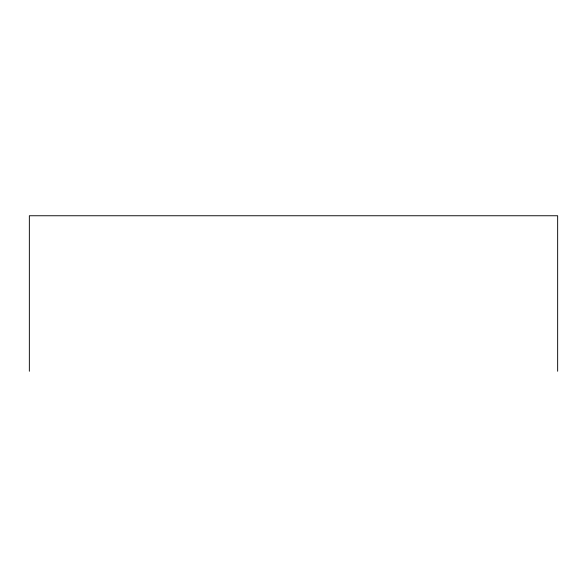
<?xml version="1.0" encoding="UTF-8"?>
<svg xmlns="http://www.w3.org/2000/svg" width="587" height="587" viewBox="0 0 587 587"><rect width="100%" height="100%" fill="white"/><g stroke="black" fill="none" stroke-linecap="round" stroke-linejoin="round"><path stroke-width="0.88" d="M557.65 371.248L557.65 215.752L29.35 215.752L29.35 371.248"/></g></svg>
